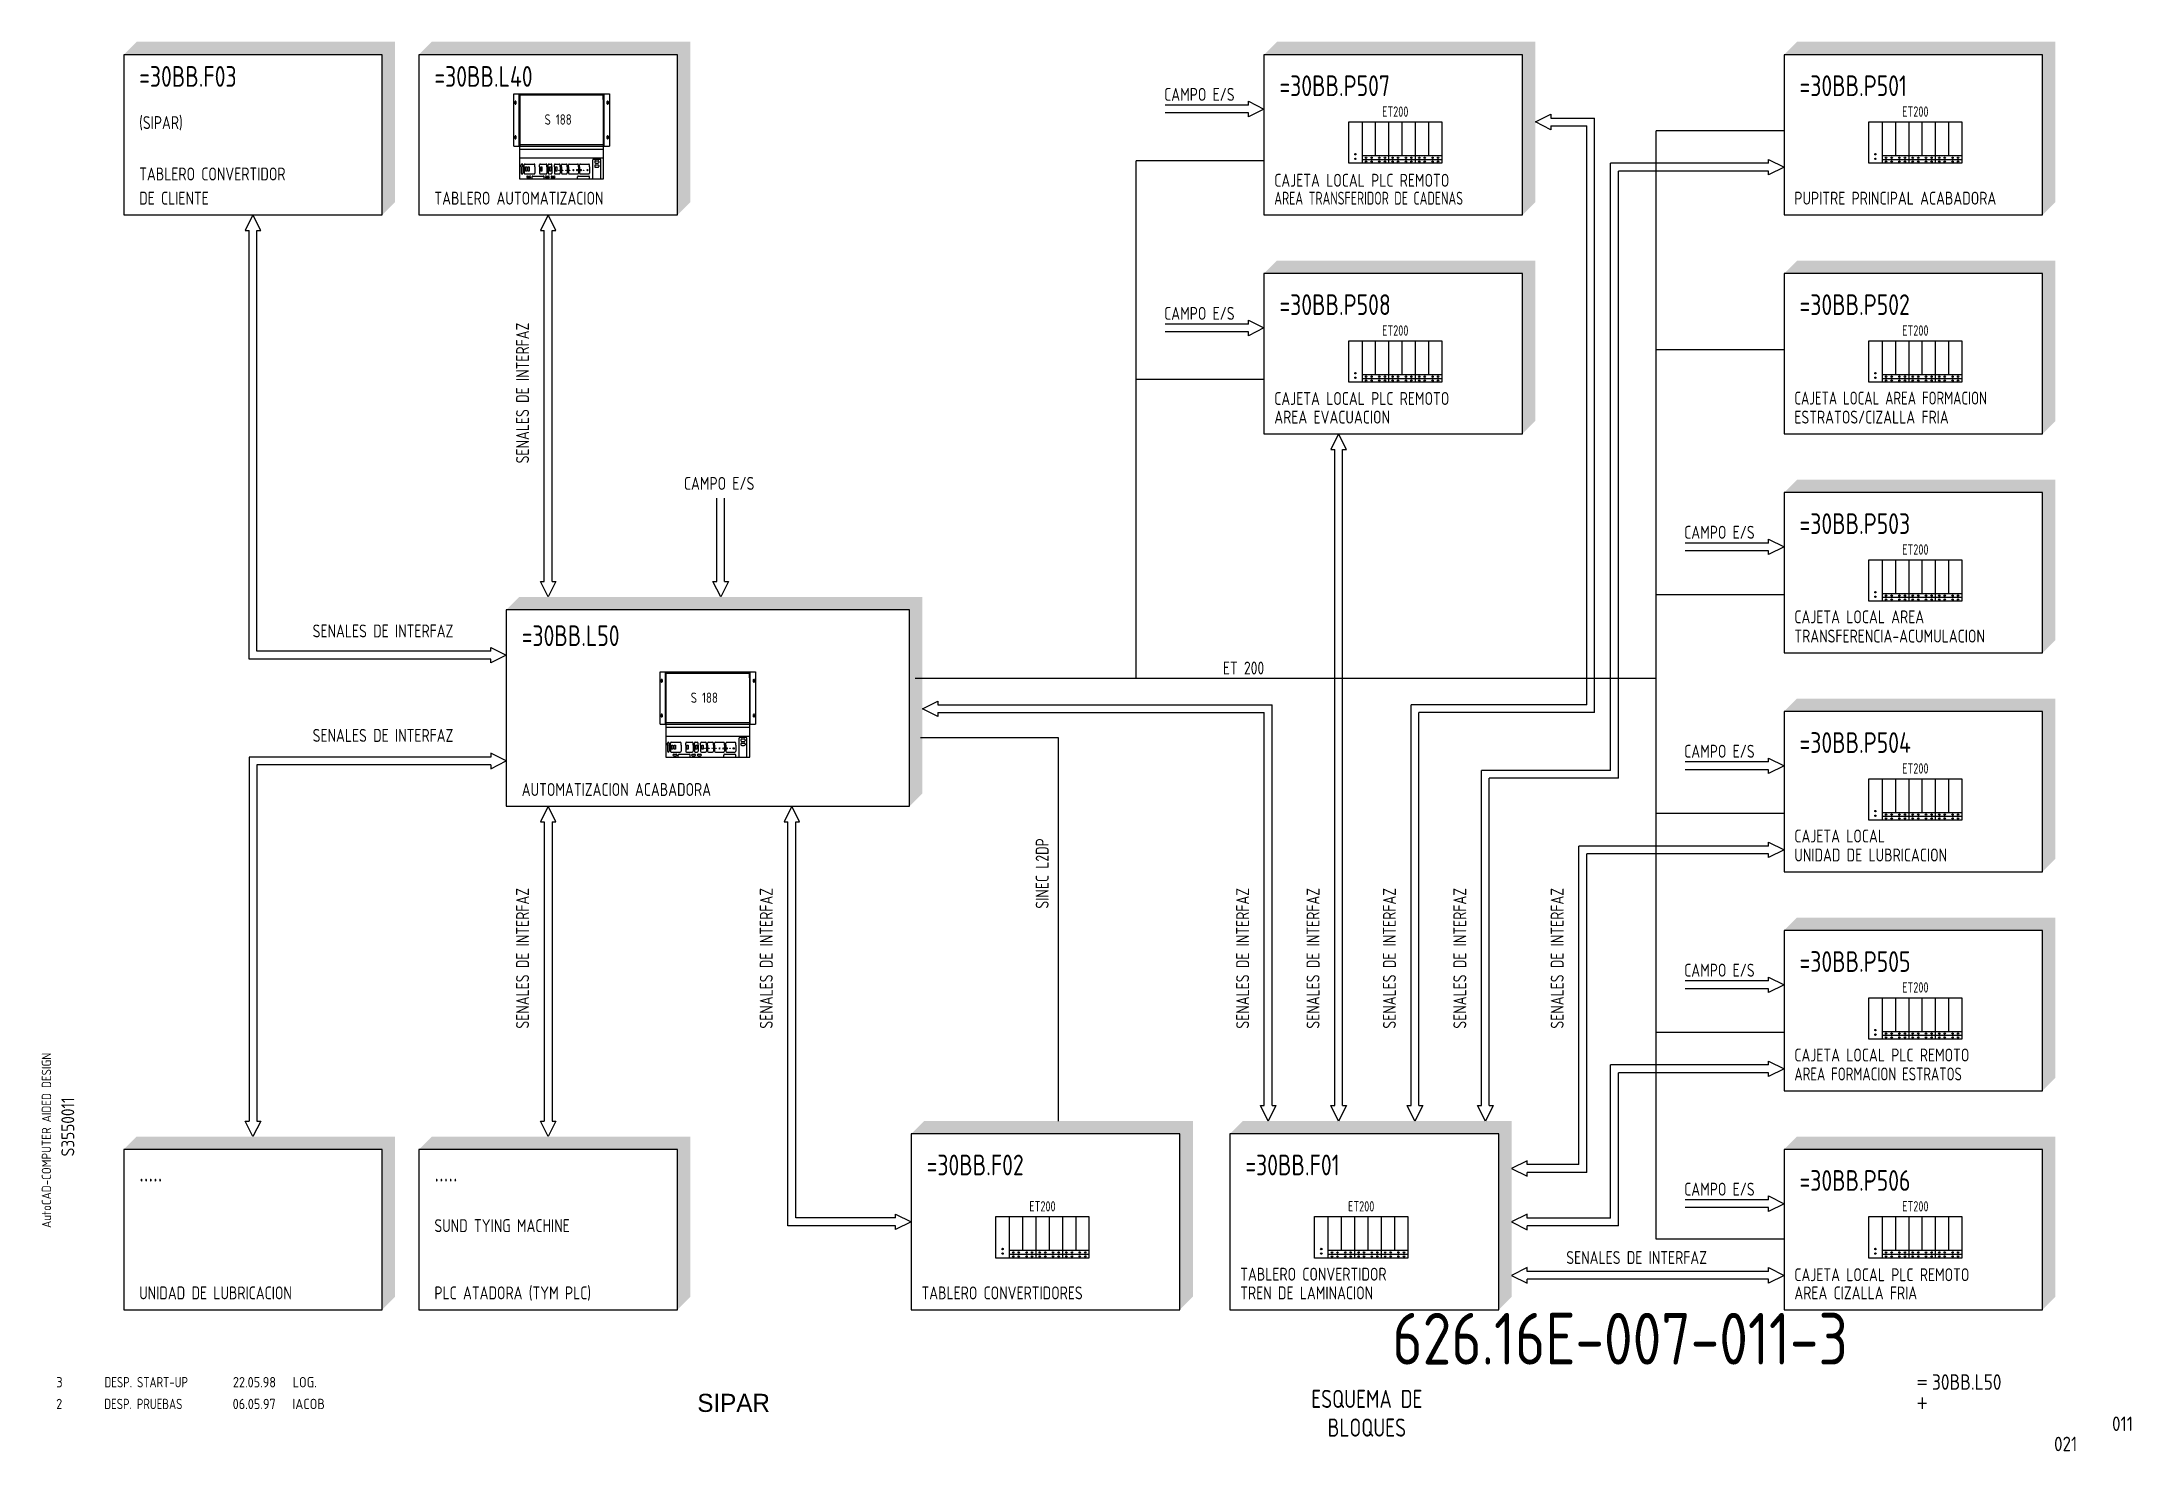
# Model space of a CAD drawing. Extents: x 10 to 414, y 6 to 278.
import ezdxf
from ezdxf.enums import TextEntityAlignment as Align

# ---------------------------------------------------------------- set-up
doc = ezdxf.new("R2010")
doc.units = 0
doc.header["$LTSCALE"] = 5
doc.header["$MEASUREMENT"] = 0
doc.layers.get('0').update_dxf_attribs({"linetype": 'CONTINUOUS'})
doc.layers.add('CART', color=7, linetype='CONTINUOUS')
doc.styles.add('DIN', font='DIN.shx', dxfattribs={"width": 0.85})
doc.styles.add('N', font='ROMANS', dxfattribs={"width": 0.85, "height": 3})
doc.styles.add('X', font='UNIV.SHX', dxfattribs={"height": 3.5})

# ---------------------------------------------------------------- blocks, each defined once
blk = doc.blocks.new('DESP')
at = {"color": 3, "style": 'DIN'}
for s, width, p in [('3', 0.9, (7.45, 13.02)), ('DESP. START-UP', 0.8, (16.76, 13.02)), ('22.05.98', 0.9, (41.59, 13.02)), ('LOG.', 0.9, (53.16, 13.02))]:
    blk.add_text(s, height=2, dxfattribs=dict(at, width=width)).set_placement(p)

msp = doc.modelspace()

# ---------------------------------------------------------------- linework, layer by layer
at = {"color": 1}
for p, q in [((100.99, 258.13), (100.99, 268.25)), ((100.99, 268.25), (119.47, 268.25)), ((102.03, 258.13), (102.03, 268.25)), ((102.19, 258.13), (102.19, 268.25)), ((102.19, 268.01), (118.27, 268.01)), ((118.27, 267.13), (118.27, 268.25)), ((118.27, 267.13), (118.27, 259.17)), ((118.43, 258.13), (118.43, 268.25)), ((119.47, 268.25), (119.47, 258.13)), ((101.21, 266.3), (101.21, 266.76)), ((101.39, 266.76), (101.39, 266.3)), ((119.05, 266.3), (119.05, 266.76)), ((119.23, 266.76), (119.23, 266.3)), ((262.49, 262.79), (280.49, 262.79)), ((262.49, 254.79), (262.49, 262.79)), ((265.06, 262.79), (265.06, 254.79)), ((267.63, 262.79), (267.63, 256.29)), ((270.21, 262.79), (270.21, 254.79)), ((272.78, 262.79), (272.78, 256.29)), ((275.35, 262.79), (275.35, 254.79)), ((277.92, 262.79), (277.92, 256.29)), ((280.49, 262.79), (280.49, 254.79)), ((363.1, 262.79), (381.1, 262.79)), ((363.1, 254.79), (363.1, 262.79)), ((365.67, 262.79), (365.67, 254.79)), ((368.24, 262.79), (368.24, 256.29)), ((370.81, 262.79), (370.81, 254.79)), ((373.38, 262.79), (373.38, 256.29)), ((375.95, 262.79), (375.95, 254.79)), ((378.53, 262.79), (378.53, 256.29)), ((381.1, 262.79), (381.1, 254.79)), ((101.21, 259.58), (101.21, 260.04)), ((101.39, 260.04), (101.39, 259.58)), ((118.27, 259.17), (118.27, 258.13)), ((119.05, 259.58), (119.05, 260.04)), ((119.23, 260.04), (119.23, 259.58)), ((100.99, 258.13), (119.47, 258.13)), ((102.11, 258.13), (102.11, 251.77)), ((102.11, 257.53), (118.35, 257.53)), ((102.11, 255.85), (118.35, 255.85)), ((102.19, 258.45), (118.27, 258.45)), ((102.59, 254.65), (102.59, 254.65)), ((103.15, 254.65), (104.91, 254.65)), ((106.11, 254.65), (107.23, 254.65)), ((107.79, 254.65), (108.19, 254.65)), ((108.99, 254.65), (109.79, 254.65)), ((110.35, 254.65), (111.15, 254.65)), ((111.71, 254.65), (113.31, 254.65)), ((113.87, 254.65), (115.47, 254.65)), ((116.27, 251.77), (116.27, 255.45)), ((116.43, 255.61), (117.63, 255.61)), ((116.63, 255.13), (116.63, 254.97)), ((116.79, 255.29), (117.27, 255.29)), ((116.79, 254.81), (117.27, 254.81)), ((117.43, 255.13), (117.43, 254.97)), ((117.79, 251.77), (117.79, 255.45)), ((118.35, 251.77), (118.35, 258.13)), ((280.49, 254.79), (262.49, 254.79)), ((265.06, 256.29), (280.49, 256.29)), ((265.06, 255.54), (280.49, 255.54)), ((381.1, 254.79), (363.1, 254.79)), ((365.67, 256.29), (381.1, 256.29)), ((365.67, 255.54), (381.1, 255.54)), ((102.11, 251.77), (118.35, 251.77)), ((102.43, 254.09), (102.43, 254.49)), ((102.43, 254.09), (102.43, 252.89)), ((102.59, 252.73), (102.59, 252.73)), ((102.75, 254.09), (102.75, 254.49)), ((102.75, 254.09), (102.75, 252.89)), ((102.99, 254.09), (102.99, 254.49)), ((102.99, 254.09), (102.99, 252.89)), ((103.15, 252.73), (104.91, 252.73)), ((103.23, 253.29), (103.23, 254.09)), ((103.23, 254.09), (103.47, 254.09)), ((103.47, 253.29), (103.23, 253.29)), ((103.47, 254.09), (103.47, 253.29)), ((103.63, 252.33), (104.11, 252.33)), ((103.63, 252.01), (104.11, 252.01)), ((103.71, 254.09), (103.95, 254.09)), ((103.71, 253.29), (103.71, 254.09)), ((103.95, 253.29), (103.71, 253.29)), ((103.95, 254.09), (103.95, 253.29)), ((104.51, 251.77), (104.51, 252.17)), ((104.67, 252.33), (106.67, 252.33)), ((105.07, 254.09), (105.07, 254.49)), ((105.07, 254.09), (105.07, 252.89)), ((105.95, 254.09), (105.95, 254.49)), ((105.95, 254.09), (105.95, 252.89)), ((106.11, 252.73), (107.23, 252.73)), ((106.19, 254.09), (106.43, 254.09)), ((106.19, 253.29), (106.19, 254.09)), ((106.43, 253.29), (106.19, 253.29)), ((106.43, 254.09), (106.43, 253.29)), ((106.83, 251.77), (106.83, 252.17)), ((107.23, 252.33), (107.71, 252.33)), ((107.23, 252.01), (107.71, 252.01)), ((107.39, 254.09), (107.39, 254.49)), ((107.39, 254.09), (107.39, 252.89)), ((107.63, 254.09), (107.63, 254.49)), ((107.63, 254.09), (107.63, 252.89)), ((107.79, 252.73), (108.19, 252.73)), ((107.87, 254.09), (108.11, 254.09)), ((107.87, 253.29), (107.87, 254.09)), ((108.11, 253.29), (107.87, 253.29)), ((108.11, 254.09), (108.11, 253.29)), ((108.35, 254.09), (108.35, 254.49)), ((108.35, 254.09), (108.35, 252.89)), ((108.35, 252.33), (108.83, 252.33)), ((108.35, 252.01), (108.83, 252.01)), ((108.83, 254.09), (108.83, 254.49)), ((108.83, 254.09), (108.83, 252.89)), ((108.99, 252.73), (109.79, 252.73)), ((109.07, 253.29), (109.07, 254.09)), ((109.07, 254.09), (109.31, 254.09)), ((109.31, 253.29), (109.07, 253.29)), ((109.31, 254.09), (109.31, 253.29)), ((109.95, 254.09), (109.95, 254.49)), ((109.95, 254.09), (109.95, 252.89)), ((110.19, 254.09), (110.19, 254.49)), ((110.19, 254.09), (110.19, 252.89)), ((110.35, 252.73), (111.15, 252.73)), ((111.31, 254.09), (111.31, 254.49)), ((111.31, 254.09), (111.31, 252.89)), ((111.55, 254.09), (111.55, 254.49)), ((111.55, 254.09), (111.55, 252.89)), ((111.71, 252.73), (113.31, 252.73)), ((113.31, 251.77), (113.31, 252.17)), ((113.47, 254.09), (113.47, 254.49)), ((113.47, 254.09), (113.47, 252.89)), ((113.47, 252.33), (115.47, 252.33)), ((113.71, 254.09), (113.71, 254.49)), ((113.71, 254.09), (113.71, 252.89)), ((113.87, 252.73), (115.47, 252.73)), ((115.63, 254.09), (115.63, 254.49)), ((115.63, 254.09), (115.63, 252.89)), ((115.63, 251.77), (115.63, 252.17)), ((116.63, 254.33), (116.63, 254.17)), ((116.79, 254.49), (117.27, 254.49)), ((116.79, 254.01), (117.27, 254.01)), ((117.43, 254.33), (117.43, 254.17)), ((262.49, 220.44), (280.49, 220.44)), ((262.49, 212.44), (262.49, 220.44)), ((265.06, 220.44), (265.06, 212.44)), ((267.63, 220.44), (267.63, 213.94)), ((270.21, 220.44), (270.21, 212.44)), ((272.78, 220.44), (272.78, 213.94)), ((275.35, 220.44), (275.35, 212.44)), ((277.92, 220.44), (277.92, 213.94)), ((280.49, 220.44), (280.49, 212.44)), ((363.1, 220.44), (381.1, 220.44)), ((363.1, 212.44), (363.1, 220.44)), ((365.67, 220.44), (365.67, 212.44)), ((368.24, 220.44), (368.24, 213.94)), ((370.81, 220.44), (370.81, 212.44)), ((373.38, 220.44), (373.38, 213.94)), ((375.95, 220.44), (375.95, 212.44)), ((378.53, 220.44), (378.53, 213.94)), ((381.1, 220.44), (381.1, 212.44)), ((280.49, 212.44), (262.49, 212.44)), ((265.06, 213.94), (280.49, 213.94)), ((265.06, 213.19), (280.49, 213.19)), ((381.1, 212.44), (363.1, 212.44)), ((365.67, 213.94), (381.1, 213.94)), ((365.67, 213.19), (381.1, 213.19)), ((363.1, 178.08), (381.1, 178.08)), ((363.1, 170.08), (363.1, 178.08)), ((365.67, 178.08), (365.67, 170.08)), ((368.24, 178.08), (368.24, 171.58)), ((370.81, 178.08), (370.81, 170.08)), ((373.38, 178.08), (373.38, 171.58)), ((375.95, 178.08), (375.95, 170.08)), ((378.53, 178.08), (378.53, 171.58)), ((381.1, 178.08), (381.1, 170.08)), ((381.1, 170.08), (363.1, 170.08)), ((365.67, 171.58), (381.1, 171.58)), ((365.67, 170.83), (381.1, 170.83)), ((129.27, 156.4), (147.75, 156.4)), ((129.27, 146.28), (129.27, 156.4)), ((129.49, 154.45), (129.49, 154.91)), ((129.67, 154.91), (129.67, 154.45)), ((130.31, 146.28), (130.31, 156.4)), ((130.47, 146.28), (130.47, 156.4)), ((130.47, 156.16), (146.55, 156.16)), ((146.55, 155.28), (146.55, 156.4)), ((146.55, 155.28), (146.55, 147.32)), ((146.71, 146.28), (146.71, 156.4)), ((147.33, 154.45), (147.33, 154.91)), ((147.51, 154.91), (147.51, 154.45)), ((147.75, 156.4), (147.75, 146.28)), ((129.27, 146.28), (147.75, 146.28)), ((129.49, 147.73), (129.49, 148.19)), ((129.67, 148.19), (129.67, 147.73)), ((130.39, 146.28), (130.39, 139.92)), ((130.39, 145.68), (146.63, 145.68)), ((130.47, 146.6), (146.55, 146.6)), ((146.55, 147.32), (146.55, 146.28)), ((146.63, 139.92), (146.63, 146.28)), ((147.33, 147.73), (147.33, 148.19)), ((147.51, 148.19), (147.51, 147.73)), ((130.39, 144), (146.63, 144)), ((130.71, 142.24), (130.71, 142.64)), ((130.71, 142.24), (130.71, 141.04)), ((130.87, 142.8), (130.87, 142.8)), ((131.03, 142.24), (131.03, 142.64)), ((131.03, 142.24), (131.03, 141.04)), ((131.27, 142.24), (131.27, 142.64)), ((131.27, 142.24), (131.27, 141.04)), ((131.43, 142.8), (133.19, 142.8)), ((131.51, 142.24), (131.75, 142.24)), ((131.51, 141.44), (131.51, 142.24)), ((131.75, 142.24), (131.75, 141.44)), ((131.99, 141.44), (131.99, 142.24)), ((131.99, 142.24), (132.23, 142.24)), ((132.23, 142.24), (132.23, 141.44)), ((133.35, 142.24), (133.35, 142.64)), ((133.35, 142.24), (133.35, 141.04)), ((134.23, 142.24), (134.23, 142.64)), ((134.23, 142.24), (134.23, 141.04)), ((134.39, 142.8), (135.51, 142.8)), ((134.47, 141.44), (134.47, 142.24)), ((134.47, 142.24), (134.71, 142.24)), ((134.71, 142.24), (134.71, 141.44)), ((135.67, 142.24), (135.67, 142.64)), ((135.67, 142.24), (135.67, 141.04)), ((135.91, 142.24), (135.91, 142.64)), ((135.91, 142.24), (135.91, 141.04)), ((136.07, 142.8), (136.47, 142.8)), ((136.15, 142.24), (136.39, 142.24)), ((136.15, 141.44), (136.15, 142.24)), ((136.39, 142.24), (136.39, 141.44)), ((136.63, 142.24), (136.63, 142.64)), ((136.63, 142.24), (136.63, 141.04)), ((137.11, 142.24), (137.11, 142.64)), ((137.11, 142.24), (137.11, 141.04)), ((137.27, 142.8), (138.07, 142.8)), ((137.35, 142.24), (137.59, 142.24)), ((137.35, 141.44), (137.35, 142.24)), ((137.59, 142.24), (137.59, 141.44)), ((138.23, 142.24), (138.23, 142.64)), ((138.23, 142.24), (138.23, 141.04)), ((138.47, 142.24), (138.47, 142.64)), ((138.47, 142.24), (138.47, 141.04)), ((138.63, 142.8), (139.43, 142.8)), ((139.59, 142.24), (139.59, 142.64)), ((139.59, 142.24), (139.59, 141.04)), ((139.83, 142.24), (139.83, 142.64)), ((139.83, 142.24), (139.83, 141.04)), ((139.99, 142.8), (141.59, 142.8)), ((141.75, 142.24), (141.75, 142.64)), ((141.75, 142.24), (141.75, 141.04)), ((141.99, 142.24), (141.99, 142.64)), ((141.99, 142.24), (141.99, 141.04)), ((142.15, 142.8), (143.75, 142.8)), ((143.91, 142.24), (143.91, 142.64)), ((143.91, 142.24), (143.91, 141.04)), ((144.55, 139.92), (144.55, 143.6)), ((144.71, 143.76), (145.91, 143.76)), ((144.91, 143.28), (144.91, 143.12)), ((144.91, 142.48), (144.91, 142.32)), ((145.07, 143.44), (145.55, 143.44)), ((145.07, 142.96), (145.55, 142.96)), ((145.07, 142.64), (145.55, 142.64)), ((145.07, 142.16), (145.55, 142.16)), ((145.71, 143.28), (145.71, 143.12)), ((145.71, 142.48), (145.71, 142.32)), ((146.07, 139.92), (146.07, 143.6)), ((130.39, 139.92), (146.63, 139.92)), ((130.87, 140.88), (130.87, 140.88)), ((131.43, 140.88), (133.19, 140.88)), ((131.75, 141.44), (131.51, 141.44)), ((131.91, 140.48), (132.39, 140.48)), ((131.91, 140.16), (132.39, 140.16)), ((132.23, 141.44), (131.99, 141.44)), ((132.79, 139.92), (132.79, 140.32)), ((132.95, 140.48), (134.95, 140.48)), ((134.39, 140.88), (135.51, 140.88)), ((134.71, 141.44), (134.47, 141.44)), ((135.11, 139.92), (135.11, 140.32)), ((135.51, 140.48), (135.99, 140.48)), ((135.51, 140.16), (135.99, 140.16)), ((136.07, 140.88), (136.47, 140.88)), ((136.39, 141.44), (136.15, 141.44)), ((136.63, 140.48), (137.11, 140.48)), ((136.63, 140.16), (137.11, 140.16)), ((137.27, 140.88), (138.07, 140.88)), ((137.59, 141.44), (137.35, 141.44)), ((138.63, 140.88), (139.43, 140.88)), ((139.99, 140.88), (141.59, 140.88)), ((141.59, 139.92), (141.59, 140.32)), ((141.75, 140.48), (143.75, 140.48)), ((142.15, 140.88), (143.75, 140.88)), ((143.91, 139.92), (143.91, 140.32)), ((363.1, 135.73), (381.1, 135.73)), ((363.1, 127.73), (363.1, 135.73)), ((365.67, 135.73), (365.67, 127.73)), ((368.24, 135.73), (368.24, 129.23)), ((370.81, 135.73), (370.81, 127.73)), ((373.38, 135.73), (373.38, 129.23)), ((375.95, 135.73), (375.95, 127.73)), ((378.53, 135.73), (378.53, 129.23)), ((381.1, 135.73), (381.1, 127.73)), ((381.1, 127.73), (363.1, 127.73)), ((365.67, 129.23), (381.1, 129.23)), ((365.67, 128.48), (381.1, 128.48)), ((363.1, 93.37), (381.1, 93.37)), ((363.1, 85.37), (363.1, 93.37)), ((365.67, 93.37), (365.67, 85.37)), ((368.24, 93.37), (368.24, 86.87)), ((370.81, 93.37), (370.81, 85.37)), ((373.38, 93.37), (373.38, 86.87)), ((375.95, 93.37), (375.95, 85.37)), ((378.53, 93.37), (378.53, 86.87)), ((381.1, 93.37), (381.1, 85.37)), ((381.1, 85.37), (363.1, 85.37)), ((365.67, 86.87), (381.1, 86.87)), ((365.67, 86.12), (381.1, 86.12)), ((194.24, 51.02), (212.24, 51.02)), ((194.24, 43.02), (194.24, 51.02)), ((196.81, 51.02), (196.81, 43.02)), ((199.38, 51.02), (199.38, 44.52)), ((201.96, 51.02), (201.96, 43.02)), ((204.53, 51.02), (204.53, 44.52)), ((207.1, 51.02), (207.1, 43.02)), ((209.67, 51.02), (209.67, 44.52)), ((212.24, 51.02), (212.24, 43.02)), ((255.9, 51.02), (273.9, 51.02)), ((255.9, 43.02), (255.9, 51.02)), ((258.47, 51.02), (258.47, 43.02)), ((261.04, 51.02), (261.04, 44.52)), ((263.62, 51.02), (263.62, 43.02)), ((266.19, 51.02), (266.19, 44.52)), ((268.76, 51.02), (268.76, 43.02)), ((271.33, 51.02), (271.33, 44.52)), ((273.9, 51.02), (273.9, 43.02)), ((363.1, 51.02), (381.1, 51.02)), ((363.1, 43.02), (363.1, 51.02)), ((365.67, 51.02), (365.67, 43.02)), ((368.24, 51.02), (368.24, 44.52)), ((370.81, 51.02), (370.81, 43.02)), ((373.38, 51.02), (373.38, 44.52)), ((375.95, 51.02), (375.95, 43.02)), ((378.53, 51.02), (378.53, 44.52)), ((381.1, 51.02), (381.1, 43.02)), ((196.81, 44.52), (212.24, 44.52)), ((258.47, 44.52), (273.9, 44.52)), ((365.67, 44.52), (381.1, 44.52)), ((212.24, 43.02), (194.24, 43.02)), ((196.81, 43.77), (212.24, 43.77)), ((273.9, 43.02), (255.9, 43.02)), ((258.47, 43.77), (273.9, 43.77)), ((381.1, 43.02), (363.1, 43.02)), ((365.67, 43.77), (381.1, 43.77))]:
    msp.add_line(p, q, dxfattribs=at)
for p, q in [((243.09, 266.79), (246.09, 265.29)), ((243.09, 266.04), (243.09, 266.79)), ((243.09, 266.04), (226.96, 266.04)), ((243.09, 264.54), (226.96, 264.54)), ((246.09, 265.29), (243.09, 263.79)), ((243.09, 263.79), (243.09, 264.54)), ((298.59, 262.79), (301.59, 264.29)), ((301.59, 261.29), (298.59, 262.79)), ((301.59, 264.29), (301.59, 263.54)), ((301.59, 263.54), (310.02, 263.54)), ((310.02, 148.52), (310.02, 263.54)), ((301.59, 262.04), (301.59, 261.29)), ((301.59, 262.04), (308.52, 262.04)), ((308.52, 150.02), (308.52, 262.04)), ((343.7, 254.79), (313.16, 254.79)), ((313.16, 137.34), (313.16, 254.79)), ((343.7, 255.54), (346.7, 254.04)), ((343.7, 254.79), (343.7, 255.54)), ((343.7, 253.29), (314.66, 253.29)), ((314.66, 135.84), (314.66, 253.29)), ((346.7, 254.04), (343.7, 252.54)), ((343.7, 252.54), (343.7, 253.29)), ((50.51, 244.79), (49.01, 241.79)), ((52.01, 241.79), (50.51, 244.79)), ((107.62, 244.79), (106.12, 241.79)), ((109.12, 241.79), (107.62, 244.79)), ((49.01, 241.79), (49.76, 241.79)), ((49.76, 158.89), (49.76, 241.79)), ((51.26, 241.79), (52.01, 241.79)), ((51.26, 160.39), (51.26, 241.79)), ((106.12, 241.79), (106.87, 241.79)), ((106.87, 173.9), (106.87, 241.79)), ((108.37, 173.9), (108.37, 241.79)), ((108.37, 241.79), (109.12, 241.79)), ((243.09, 223.69), (226.96, 223.69)), ((243.09, 224.44), (246.09, 222.94)), ((243.09, 223.69), (243.09, 224.44)), ((246.09, 222.94), (243.09, 221.44)), ((243.09, 222.19), (226.96, 222.19)), ((243.09, 221.44), (243.09, 222.19)), ((260.53, 202.44), (259.03, 199.44)), ((262.03, 199.44), (260.53, 202.44)), ((259.03, 199.44), (259.78, 199.44)), ((259.78, 72.52), (259.78, 199.44)), ((261.28, 72.52), (261.28, 199.44)), ((261.28, 199.44), (262.03, 199.44)), ((140.26, 173.9), (140.26, 190.04)), ((141.76, 173.9), (141.76, 190.04)), ((343.7, 182.08), (346.7, 180.58)), ((343.7, 181.33), (343.7, 182.08)), ((343.7, 181.33), (327.57, 181.33)), ((343.7, 179.83), (327.57, 179.83)), ((346.7, 180.58), (343.7, 179.08)), ((343.7, 179.08), (343.7, 179.83)), ((107.62, 170.9), (106.12, 173.9)), ((106.12, 173.9), (106.87, 173.9)), ((109.12, 173.9), (107.62, 170.9)), ((108.37, 173.9), (109.12, 173.9)), ((141.01, 170.9), (139.51, 173.9)), ((139.51, 173.9), (140.26, 173.9)), ((142.51, 173.9), (141.01, 170.9)), ((141.76, 173.9), (142.51, 173.9)), ((96.51, 158.89), (49.76, 158.89)), ((96.51, 160.39), (51.26, 160.39)), ((96.51, 161.14), (99.51, 159.64)), ((96.51, 160.39), (96.51, 161.14)), ((99.51, 159.64), (96.51, 158.14)), ((96.51, 158.14), (96.51, 158.89)), ((180.01, 149.27), (183.01, 150.77)), ((183.01, 150.77), (183.01, 150.02)), ((183.01, 150.02), (247.66, 150.02)), ((247.66, 72.52), (247.66, 150.02)), ((274.55, 72.52), (274.55, 150.02)), ((308.52, 150.02), (274.55, 150.02)), ((183.01, 147.77), (180.01, 149.27)), ((183.01, 148.52), (183.01, 147.77)), ((183.01, 148.52), (246.16, 148.52)), ((246.16, 72.52), (246.16, 148.52)), ((276.05, 72.52), (276.05, 148.52)), ((310.02, 148.52), (276.05, 148.52)), ((96.51, 139.92), (49.76, 139.92)), ((49.76, 139.92), (49.76, 69.52)), ((96.51, 138.42), (51.26, 138.42)), ((51.26, 138.42), (51.26, 69.52)), ((99.51, 139.17), (96.51, 140.67)), ((96.51, 140.67), (96.51, 139.92)), ((96.51, 137.67), (99.51, 139.17)), ((96.51, 138.42), (96.51, 137.67)), ((343.7, 138.98), (327.57, 138.98)), ((343.7, 137.48), (327.57, 137.48)), ((343.7, 139.73), (346.7, 138.23)), ((343.7, 138.98), (343.7, 139.73)), ((346.7, 138.23), (343.7, 136.73)), ((343.7, 136.73), (343.7, 137.48)), ((288.17, 72.52), (288.17, 137.34)), ((313.16, 137.34), (288.17, 137.34)), ((289.67, 72.52), (289.67, 135.84)), ((314.66, 135.84), (289.67, 135.84)), ((107.62, 130.4), (106.12, 127.4)), ((109.12, 127.4), (107.62, 130.4)), ((154.76, 130.4), (153.26, 127.4)), ((156.26, 127.4), (154.76, 130.4)), ((106.12, 127.4), (106.87, 127.4)), ((106.87, 127.4), (106.87, 69.52)), ((108.37, 127.4), (108.37, 69.52)), ((108.37, 127.4), (109.12, 127.4)), ((153.26, 127.4), (154.01, 127.4)), ((154.01, 49.27), (154.01, 127.4)), ((155.51, 127.4), (156.26, 127.4)), ((155.51, 50.77), (155.51, 127.4)), ((343.7, 122.72), (307.02, 122.72)), ((307.02, 61.09), (307.02, 122.72)), ((343.7, 123.47), (346.7, 121.97)), ((343.7, 122.72), (343.7, 123.47)), ((346.7, 121.97), (343.7, 120.47)), ((343.7, 121.22), (308.52, 121.22)), ((308.52, 59.59), (308.52, 121.22)), ((343.7, 120.47), (343.7, 121.22)), ((343.7, 97.37), (346.7, 95.87)), ((343.7, 96.62), (343.7, 97.37)), ((343.7, 96.62), (327.57, 96.62)), ((343.7, 95.12), (327.57, 95.12)), ((346.7, 95.87), (343.7, 94.37)), ((343.7, 94.37), (343.7, 95.12)), ((343.7, 81.12), (346.7, 79.62)), ((343.7, 80.37), (343.7, 81.12)), ((343.7, 80.37), (313.16, 80.37)), ((313.16, 50.75), (313.16, 80.37)), ((343.7, 78.87), (314.66, 78.87)), ((314.66, 49.25), (314.66, 78.87)), ((346.7, 79.62), (343.7, 78.12)), ((343.7, 78.12), (343.7, 78.87)), ((50.51, 66.52), (49.01, 69.52)), ((49.01, 69.52), (49.76, 69.52)), ((52.01, 69.52), (50.51, 66.52)), ((51.26, 69.52), (52.01, 69.52)), ((107.62, 66.52), (106.12, 69.52)), ((106.12, 69.52), (106.87, 69.52)), ((109.12, 69.52), (107.62, 66.52)), ((108.37, 69.52), (109.12, 69.52)), ((246.91, 69.52), (245.41, 72.52)), ((245.41, 72.52), (246.16, 72.52)), ((248.41, 72.52), (246.91, 69.52)), ((247.66, 72.52), (248.41, 72.52)), ((260.53, 69.52), (259.03, 72.52)), ((259.03, 72.52), (259.78, 72.52)), ((262.03, 72.52), (260.53, 69.52)), ((261.28, 72.52), (262.03, 72.52)), ((275.3, 69.52), (273.8, 72.52)), ((273.8, 72.52), (274.55, 72.52)), ((276.8, 72.52), (275.3, 69.52)), ((276.05, 72.52), (276.8, 72.52)), ((287.42, 72.52), (288.17, 72.52)), ((288.92, 69.52), (287.42, 72.52)), ((290.42, 72.52), (288.92, 69.52)), ((289.67, 72.52), (290.42, 72.52)), ((297, 61.84), (294, 60.34)), ((297, 61.09), (297, 61.84)), ((307.02, 61.09), (297, 61.09)), ((294, 60.34), (297, 58.84)), ((308.52, 59.59), (297, 59.59)), ((297, 58.84), (297, 59.59)), ((343.7, 54.27), (327.57, 54.27)), ((343.7, 52.77), (327.57, 52.77)), ((343.7, 55.02), (346.7, 53.52)), ((343.7, 54.27), (343.7, 55.02)), ((346.7, 53.52), (343.7, 52.02)), ((343.7, 52.02), (343.7, 52.77)), ((174.84, 49.27), (154.01, 49.27)), ((174.84, 50.77), (155.51, 50.77)), ((174.84, 51.52), (177.84, 50.02)), ((174.84, 50.77), (174.84, 51.52)), ((177.84, 50.02), (174.84, 48.52)), ((174.84, 48.52), (174.84, 49.27)), ((297, 51.5), (294, 50)), ((294, 50), (297, 48.5)), ((297, 50.75), (297, 51.5)), ((313.16, 50.75), (297, 50.75)), ((297, 48.5), (297, 49.25)), ((314.66, 49.25), (297, 49.25)), ((297, 41.16), (294, 39.66)), ((297, 40.41), (297, 41.16)), ((343.7, 41.16), (346.7, 39.66)), ((343.7, 40.41), (343.7, 41.16)), ((294, 39.66), (297, 38.16)), ((343.7, 40.41), (297, 40.41)), ((343.7, 38.91), (297, 38.91)), ((297, 38.16), (297, 38.91)), ((346.7, 39.66), (343.7, 38.16)), ((343.7, 38.16), (343.7, 38.91))]:
    msp.add_line(p, q)
at = {"color": 2}
for p, q in [((346.7, 261.04), (321.98, 261.04)), ((321.98, 155.15), (321.98, 261.04)), ((221.37, 155.15), (221.37, 255.29)), ((346.7, 218.69), (321.98, 218.69)), ((346.7, 171.33), (321.98, 171.33)), ((228.4, 155.15), (178.6, 155.15)), ((321.98, 155.15), (228.4, 155.15)), ((321.98, 46.66), (321.98, 155.15)), ((206.34, 143.65), (179.66, 143.65)), ((346.7, 128.98), (321.98, 128.98)), ((346.7, 86.62), (321.98, 86.62)), ((346.7, 46.66), (321.98, 46.66))]:
    msp.add_line(p, q, dxfattribs=at)
at = {"color": 2, "linetype": 'Continuous'}
for p, q in [((246.09, 255.29), (221.37, 255.29)), ((246.09, 212.94), (221.37, 212.94)), ((206.34, 69.52), (206.34, 143.65))]:
    msp.add_line(p, q, dxfattribs=at)
for points in [[(25.51, 244.79), (75.51, 244.79), (75.51, 275.79), (25.51, 275.79)], [(82.62, 244.79), (132.62, 244.79), (132.62, 275.79), (82.62, 275.79)], [(246.09, 244.79), (296.09, 244.79), (296.09, 275.79), (246.09, 275.79)], [(346.7, 244.79), (396.7, 244.79), (396.7, 275.79), (346.7, 275.79)], [(246.09, 202.44), (296.09, 202.44), (296.09, 233.44), (246.09, 233.44)], [(346.7, 202.44), (396.7, 202.44), (396.7, 233.44), (346.7, 233.44)], [(346.7, 160.08), (396.7, 160.08), (396.7, 191.08), (346.7, 191.08)], [(99.51, 130.4), (177.51, 130.4), (177.51, 168.4), (99.51, 168.4)], [(346.7, 117.73), (396.7, 117.73), (396.7, 148.73), (346.7, 148.73)], [(346.7, 75.37), (396.7, 75.37), (396.7, 106.37), (346.7, 106.37)], [(177.84, 33.02), (229.84, 33.02), (229.84, 67.02), (177.84, 67.02)], [(239.5, 33.02), (291.5, 33.02), (291.5, 67.02), (239.5, 67.02)], [(25.51, 33.02), (75.51, 33.02), (75.51, 64.02), (25.51, 64.02)], [(82.62, 33.02), (132.62, 33.02), (132.62, 64.02), (82.62, 64.02)], [(346.7, 33.02), (396.7, 33.02), (396.7, 64.02), (346.7, 64.02)]]:
    msp.add_lwpolyline(points, close=True)
at = {"color": 1}
for centre, radius in [((263.78, 256.53), 0.134), ((263.78, 255.65), 0.134), ((265.84, 255.86), 0.134), ((265.84, 255.11), 0.134), ((266.91, 255.86), 0.134), ((266.91, 255.11), 0.134), ((268.41, 255.86), 0.134), ((268.41, 255.11), 0.134), ((269.48, 255.86), 0.134), ((269.48, 255.11), 0.134), ((270.98, 255.86), 0.134), ((270.98, 255.11), 0.134), ((272.05, 255.86), 0.134), ((272.05, 255.11), 0.134), ((273.55, 255.86), 0.134), ((273.55, 255.11), 0.134), ((274.62, 255.86), 0.134), ((274.62, 255.11), 0.134), ((276.12, 255.86), 0.134), ((276.12, 255.11), 0.134), ((277.2, 255.86), 0.134), ((277.2, 255.11), 0.134), ((278.7, 255.86), 0.134), ((278.7, 255.11), 0.134), ((279.77, 255.86), 0.134), ((279.77, 255.11), 0.134), ((364.38, 256.53), 0.134), ((364.38, 255.65), 0.134), ((366.45, 255.86), 0.134), ((366.45, 255.11), 0.134), ((367.52, 255.86), 0.134), ((367.52, 255.11), 0.134), ((369.02, 255.86), 0.134), ((369.02, 255.11), 0.134), ((370.09, 255.86), 0.134), ((370.09, 255.11), 0.134), ((371.59, 255.86), 0.134), ((371.59, 255.11), 0.134), ((372.66, 255.86), 0.134), ((372.66, 255.11), 0.134), ((374.16, 255.86), 0.134), ((374.16, 255.11), 0.134), ((375.23, 255.86), 0.134), ((375.23, 255.11), 0.134), ((376.73, 255.86), 0.134), ((376.73, 255.11), 0.134), ((377.8, 255.86), 0.134), ((377.8, 255.11), 0.134), ((379.3, 255.86), 0.134), ((379.3, 255.11), 0.134), ((380.37, 255.86), 0.134), ((380.37, 255.11), 0.134), ((109.71, 253.45), 0.04), ((110.43, 253.45), 0.04), ((111.07, 253.45), 0.04), ((111.79, 253.45), 0.04), ((112.51, 253.53), 0.04), ((112.51, 253.37), 0.04), ((113.23, 253.53), 0.04), ((113.23, 253.37), 0.04), ((113.95, 253.53), 0.04), ((113.95, 253.37), 0.04), ((114.51, 253.45), 0.04), ((115.23, 253.45), 0.12), ((263.78, 214.18), 0.134), ((364.38, 214.18), 0.134), ((263.78, 213.29), 0.134), ((265.84, 213.51), 0.134), ((265.84, 212.76), 0.134), ((266.91, 213.51), 0.134), ((266.91, 212.76), 0.134), ((268.41, 213.51), 0.134), ((268.41, 212.76), 0.134), ((269.48, 213.51), 0.134), ((269.48, 212.76), 0.134), ((270.98, 213.51), 0.134), ((270.98, 212.76), 0.134), ((272.05, 213.51), 0.134), ((272.05, 212.76), 0.134), ((273.55, 213.51), 0.134), ((273.55, 212.76), 0.134), ((274.62, 213.51), 0.134), ((274.62, 212.76), 0.134), ((276.12, 213.51), 0.134), ((276.12, 212.76), 0.134), ((277.2, 213.51), 0.134), ((277.2, 212.76), 0.134), ((278.7, 213.51), 0.134), ((278.7, 212.76), 0.134), ((279.77, 213.51), 0.134), ((279.77, 212.76), 0.134), ((364.38, 213.29), 0.134), ((366.45, 213.51), 0.134), ((366.45, 212.76), 0.134), ((367.52, 213.51), 0.134), ((367.52, 212.76), 0.134), ((369.02, 213.51), 0.134), ((369.02, 212.76), 0.134), ((370.09, 213.51), 0.134), ((370.09, 212.76), 0.134), ((371.59, 213.51), 0.134), ((371.59, 212.76), 0.134), ((372.66, 213.51), 0.134), ((372.66, 212.76), 0.134), ((374.16, 213.51), 0.134), ((374.16, 212.76), 0.134), ((375.23, 213.51), 0.134), ((375.23, 212.76), 0.134), ((376.73, 213.51), 0.134), ((376.73, 212.76), 0.134), ((377.8, 213.51), 0.134), ((377.8, 212.76), 0.134), ((379.3, 213.51), 0.134), ((379.3, 212.76), 0.134), ((380.37, 213.51), 0.134), ((380.37, 212.76), 0.134), ((364.38, 171.82), 0.134), ((364.38, 170.94), 0.134), ((366.45, 171.15), 0.134), ((366.45, 170.4), 0.134), ((367.52, 171.15), 0.134), ((367.52, 170.4), 0.134), ((369.02, 171.15), 0.134), ((369.02, 170.4), 0.134), ((370.09, 171.15), 0.134), ((370.09, 170.4), 0.134), ((371.59, 171.15), 0.134), ((371.59, 170.4), 0.134), ((372.66, 171.15), 0.134), ((372.66, 170.4), 0.134), ((374.16, 171.15), 0.134), ((374.16, 170.4), 0.134), ((375.23, 171.15), 0.134), ((375.23, 170.4), 0.134), ((376.73, 171.15), 0.134), ((376.73, 170.4), 0.134), ((377.8, 171.15), 0.134), ((377.8, 170.4), 0.134), ((379.3, 171.15), 0.134), ((379.3, 170.4), 0.134), ((380.37, 171.15), 0.134), ((380.37, 170.4), 0.134), ((137.99, 141.6), 0.04), ((138.71, 141.6), 0.04), ((139.35, 141.6), 0.04), ((140.07, 141.6), 0.04), ((140.79, 141.68), 0.04), ((140.79, 141.52), 0.04), ((141.51, 141.68), 0.04), ((141.51, 141.52), 0.04), ((142.23, 141.68), 0.04), ((142.23, 141.52), 0.04), ((142.79, 141.6), 0.04), ((143.51, 141.6), 0.12), ((364.38, 129.47), 0.134), ((364.38, 128.58), 0.134), ((366.45, 128.8), 0.134), ((366.45, 128.05), 0.134), ((367.52, 128.8), 0.134), ((367.52, 128.05), 0.134), ((369.02, 128.8), 0.134), ((369.02, 128.05), 0.134), ((370.09, 128.8), 0.134), ((370.09, 128.05), 0.134), ((371.59, 128.8), 0.134), ((371.59, 128.05), 0.134), ((372.66, 128.8), 0.134), ((372.66, 128.05), 0.134), ((374.16, 128.8), 0.134), ((374.16, 128.05), 0.134), ((375.23, 128.8), 0.134), ((375.23, 128.05), 0.134), ((376.73, 128.8), 0.134), ((376.73, 128.05), 0.134), ((377.8, 128.8), 0.134), ((377.8, 128.05), 0.134), ((379.3, 128.8), 0.134), ((379.3, 128.05), 0.134), ((380.37, 128.8), 0.134), ((380.37, 128.05), 0.134), ((364.38, 87.11), 0.134), ((364.38, 86.23), 0.134), ((366.45, 86.44), 0.134), ((366.45, 85.69), 0.134), ((367.52, 86.44), 0.134), ((367.52, 85.69), 0.134), ((369.02, 86.44), 0.134), ((369.02, 85.69), 0.134), ((370.09, 86.44), 0.134), ((370.09, 85.69), 0.134), ((371.59, 86.44), 0.134), ((371.59, 85.69), 0.134), ((372.66, 86.44), 0.134), ((372.66, 85.69), 0.134), ((374.16, 86.44), 0.134), ((374.16, 85.69), 0.134), ((375.23, 86.44), 0.134), ((375.23, 85.69), 0.134), ((376.73, 86.44), 0.134), ((376.73, 85.69), 0.134), ((377.8, 86.44), 0.134), ((377.8, 85.69), 0.134), ((379.3, 86.44), 0.134), ((379.3, 85.69), 0.134), ((380.37, 86.44), 0.134), ((380.37, 85.69), 0.134), ((195.53, 44.76), 0.134), ((257.19, 44.76), 0.134), ((364.38, 44.76), 0.134), ((195.53, 43.87), 0.134), ((197.59, 44.09), 0.134), ((197.59, 43.34), 0.134), ((198.66, 44.09), 0.134), ((198.66, 43.34), 0.134), ((200.16, 44.09), 0.134), ((200.16, 43.34), 0.134), ((201.23, 44.09), 0.134), ((201.23, 43.34), 0.134), ((202.73, 44.09), 0.134), ((202.73, 43.34), 0.134), ((203.8, 44.09), 0.134), ((203.8, 43.34), 0.134), ((205.3, 44.09), 0.134), ((205.3, 43.34), 0.134), ((206.38, 44.09), 0.134), ((206.38, 43.34), 0.134), ((207.88, 44.09), 0.134), ((207.88, 43.34), 0.134), ((208.95, 44.09), 0.134), ((208.95, 43.34), 0.134), ((210.45, 44.09), 0.134), ((210.45, 43.34), 0.134), ((211.52, 44.09), 0.134), ((211.52, 43.34), 0.134), ((257.19, 43.87), 0.134), ((259.25, 44.09), 0.134), ((259.25, 43.34), 0.134), ((260.32, 44.09), 0.134), ((260.32, 43.34), 0.134), ((261.82, 44.09), 0.134), ((261.82, 43.34), 0.134), ((262.89, 44.09), 0.134), ((262.89, 43.34), 0.134), ((264.39, 44.09), 0.134), ((264.39, 43.34), 0.134), ((265.46, 44.09), 0.134), ((265.46, 43.34), 0.134), ((266.96, 44.09), 0.134), ((266.96, 43.34), 0.134), ((268.04, 44.09), 0.134), ((268.04, 43.34), 0.134), ((269.54, 44.09), 0.134), ((269.54, 43.34), 0.134), ((270.61, 44.09), 0.134), ((270.61, 43.34), 0.134), ((272.11, 44.09), 0.134), ((272.11, 43.34), 0.134), ((273.18, 44.09), 0.134), ((273.18, 43.34), 0.134), ((364.38, 43.87), 0.134), ((366.45, 44.09), 0.134), ((366.45, 43.34), 0.134), ((367.52, 44.09), 0.134), ((367.52, 43.34), 0.134), ((369.02, 44.09), 0.134), ((369.02, 43.34), 0.134), ((370.09, 44.09), 0.134), ((370.09, 43.34), 0.134), ((371.59, 44.09), 0.134), ((371.59, 43.34), 0.134), ((372.66, 44.09), 0.134), ((372.66, 43.34), 0.134), ((374.16, 44.09), 0.134), ((374.16, 43.34), 0.134), ((375.23, 44.09), 0.134), ((375.23, 43.34), 0.134), ((376.73, 44.09), 0.134), ((376.73, 43.34), 0.134), ((377.8, 44.09), 0.134), ((377.8, 43.34), 0.134), ((379.3, 44.09), 0.134), ((379.3, 43.34), 0.134), ((380.37, 44.09), 0.134), ((380.37, 43.34), 0.134)]:
    msp.add_circle(centre, radius, dxfattribs=at)
for centre, radius, start, end in [((101.3, 266.7), 0.106, 31.8908, 148.1092), ((119.14, 266.7), 0.106, 31.8908, 148.1092), ((101.3, 266.35), 0.106, 211.8908, 328.1092), ((119.14, 266.35), 0.106, 211.8908, 328.1092), ((101.3, 259.98), 0.106, 31.8908, 148.1092), ((101.3, 259.63), 0.106, 211.8908, 328.1092), ((119.14, 259.98), 0.106, 31.8908, 148.1092), ((119.14, 259.63), 0.106, 211.8908, 328.1092), ((102.59, 254.49), 0.16, 90, 180), ((102.59, 254.49), 0.16, 0, 90), ((103.15, 254.49), 0.16, 90, 180), ((104.91, 254.49), 0.16, 0, 90), ((106.11, 254.49), 0.16, 90, 180), ((107.23, 254.49), 0.16, 0, 90), ((107.79, 254.49), 0.16, 90, 180), ((108.19, 254.49), 0.16, 0, 90), ((108.99, 254.49), 0.16, 90, 180), ((109.79, 254.49), 0.16, 0, 90), ((110.35, 254.49), 0.16, 90, 180), ((111.15, 254.49), 0.16, 0, 90), ((111.71, 254.49), 0.16, 90, 180), ((113.31, 254.49), 0.16, 0, 90), ((113.87, 254.49), 0.16, 90, 180), ((115.47, 254.49), 0.16, 0, 90), ((116.43, 255.45), 0.16, 90, 180), ((116.79, 255.13), 0.16, 90, 180), ((116.79, 254.97), 0.16, 180, 270), ((117.27, 255.13), 0.16, 0, 90), ((117.27, 254.97), 0.16, 270, 0), ((117.63, 255.45), 0.16, 0, 90), ((102.59, 252.89), 0.16, 180, 270), ((102.59, 252.89), 0.16, 270, 0), ((103.15, 252.89), 0.16, 180, 270), ((103.63, 252.17), 0.16, 90, 180), ((103.63, 252.17), 0.16, 180, 270), ((104.11, 252.17), 0.16, 0, 90), ((104.11, 252.17), 0.16, 270, 0), ((104.67, 252.17), 0.16, 90, 180), ((104.91, 252.89), 0.16, 270, 0), ((106.11, 252.89), 0.16, 180, 270), ((106.67, 252.17), 0.16, 0, 90), ((107.23, 252.17), 0.16, 90, 180), ((107.23, 252.17), 0.16, 180, 270), ((107.23, 252.89), 0.16, 270, 0), ((107.79, 252.89), 0.16, 180, 270), ((107.71, 252.17), 0.16, 0, 90), ((107.71, 252.17), 0.16, 270, 0), ((108.19, 252.89), 0.16, 270, 0), ((108.35, 252.17), 0.16, 90, 180), ((108.35, 252.17), 0.16, 180, 270), ((108.99, 252.89), 0.16, 180, 270), ((108.83, 252.17), 0.16, 0, 90), ((108.83, 252.17), 0.16, 270, 0), ((109.79, 252.89), 0.16, 270, 0), ((110.35, 252.89), 0.16, 180, 270), ((111.15, 252.89), 0.16, 270, 0), ((111.71, 252.89), 0.16, 180, 270), ((113.31, 252.89), 0.16, 270, 0), ((113.47, 252.17), 0.16, 90, 180), ((113.87, 252.89), 0.16, 180, 270), ((115.47, 252.89), 0.16, 270, 0), ((115.47, 252.17), 0.16, 0, 90), ((116.79, 254.33), 0.16, 90, 180), ((116.79, 254.17), 0.16, 180, 270), ((117.27, 254.33), 0.16, 0, 90), ((117.27, 254.17), 0.16, 270, 0), ((129.58, 154.86), 0.106, 31.8908, 148.1092), ((129.58, 154.51), 0.106, 211.8908, 328.1092), ((147.42, 154.86), 0.106, 31.8908, 148.1092), ((147.42, 154.51), 0.106, 211.8908, 328.1092), ((129.58, 148.14), 0.106, 31.8908, 148.1092), ((129.58, 147.79), 0.106, 211.8908, 328.1092), ((147.42, 148.14), 0.106, 31.8908, 148.1092), ((147.42, 147.79), 0.106, 211.8908, 328.1092), ((130.87, 142.64), 0.16, 90, 180), ((130.87, 142.64), 0.16, 0, 90), ((131.43, 142.64), 0.16, 90, 180), ((133.19, 142.64), 0.16, 0, 90), ((134.39, 142.64), 0.16, 90, 180), ((135.51, 142.64), 0.16, 0, 90), ((136.07, 142.64), 0.16, 90, 180), ((136.47, 142.64), 0.16, 0, 90), ((137.27, 142.64), 0.16, 90, 180), ((138.07, 142.64), 0.16, 0, 90), ((138.63, 142.64), 0.16, 90, 180), ((139.43, 142.64), 0.16, 0, 90), ((139.99, 142.64), 0.16, 90, 180), ((141.59, 142.64), 0.16, 0, 90), ((142.15, 142.64), 0.16, 90, 180), ((143.75, 142.64), 0.16, 0, 90), ((144.71, 143.6), 0.16, 90, 180), ((145.07, 143.28), 0.16, 90, 180), ((145.07, 143.12), 0.16, 180, 270), ((145.07, 142.48), 0.16, 90, 180), ((145.07, 142.32), 0.16, 180, 270), ((145.55, 143.28), 0.16, 0, 90), ((145.55, 143.12), 0.16, 270, 0), ((145.55, 142.48), 0.16, 0, 90), ((145.55, 142.32), 0.16, 270, 0), ((145.91, 143.6), 0.16, 0, 90), ((130.87, 141.04), 0.16, 180, 270), ((130.87, 141.04), 0.16, 270, 0), ((131.43, 141.04), 0.16, 180, 270), ((131.91, 140.32), 0.16, 90, 180), ((131.91, 140.32), 0.16, 180, 270), ((132.39, 140.32), 0.16, 0, 90), ((132.39, 140.32), 0.16, 270, 0), ((132.95, 140.32), 0.16, 90, 180), ((133.19, 141.04), 0.16, 270, 0), ((134.39, 141.04), 0.16, 180, 270), ((134.95, 140.32), 0.16, 0, 90), ((135.51, 140.32), 0.16, 90, 180), ((135.51, 140.32), 0.16, 180, 270), ((135.51, 141.04), 0.16, 270, 0), ((136.07, 141.04), 0.16, 180, 270), ((135.99, 140.32), 0.16, 0, 90), ((135.99, 140.32), 0.16, 270, 0), ((136.47, 141.04), 0.16, 270, 0), ((136.63, 140.32), 0.16, 90, 180), ((136.63, 140.32), 0.16, 180, 270), ((137.27, 141.04), 0.16, 180, 270), ((137.11, 140.32), 0.16, 0, 90), ((137.11, 140.32), 0.16, 270, 0), ((138.07, 141.04), 0.16, 270, 0), ((138.63, 141.04), 0.16, 180, 270), ((139.43, 141.04), 0.16, 270, 0), ((139.99, 141.04), 0.16, 180, 270), ((141.59, 141.04), 0.16, 270, 0), ((141.75, 140.32), 0.16, 90, 180), ((142.15, 141.04), 0.16, 180, 270), ((143.75, 141.04), 0.16, 270, 0), ((143.75, 140.32), 0.16, 0, 90)]:
    msp.add_arc(centre, radius, start, end, dxfattribs=at)
for points in [[(25.51, 275.79), (28.01, 278.29), (75.51, 275.79), (78.01, 278.29)], [(75.51, 275.79), (78.01, 278.29), (75.51, 244.79), (78.01, 247.29)], [(82.62, 275.79), (85.12, 278.29), (132.62, 275.79), (135.12, 278.29)], [(132.62, 275.79), (135.12, 278.29), (132.62, 244.79), (135.12, 247.29)], [(246.09, 275.79), (248.59, 278.29), (296.09, 275.79), (298.59, 278.29)], [(296.09, 275.79), (298.59, 278.29), (296.09, 244.79), (298.59, 247.29)], [(346.7, 275.79), (349.2, 278.29), (396.7, 275.79), (399.2, 278.29)], [(396.7, 275.79), (399.2, 278.29), (396.7, 244.79), (399.2, 247.29)], [(246.09, 233.44), (248.59, 235.94), (296.09, 233.44), (298.59, 235.94)], [(296.09, 233.44), (298.59, 235.94), (296.09, 202.44), (298.59, 204.94)], [(346.7, 233.44), (349.2, 235.94), (396.7, 233.44), (399.2, 235.94)], [(396.7, 233.44), (399.2, 235.94), (396.7, 202.44), (399.2, 204.94)], [(346.7, 191.08), (349.2, 193.58), (396.7, 191.08), (399.2, 193.58)], [(396.7, 191.08), (399.2, 193.58), (396.7, 160.08), (399.2, 162.58)], [(99.51, 168.4), (102.01, 170.9), (177.51, 168.4), (180.01, 170.9)], [(177.51, 168.4), (180.01, 170.9), (177.51, 130.4), (180.01, 132.9)], [(346.7, 148.73), (349.2, 151.23), (396.7, 148.73), (399.2, 151.23)], [(396.7, 148.73), (399.2, 151.23), (396.7, 117.73), (399.2, 120.23)], [(346.7, 106.37), (349.2, 108.87), (396.7, 106.37), (399.2, 108.87)], [(396.7, 106.37), (399.2, 108.87), (396.7, 75.37), (399.2, 77.87)], [(177.84, 67.02), (180.34, 69.52), (229.84, 67.02), (232.34, 69.52)], [(229.84, 67.02), (232.34, 69.52), (229.84, 33.02), (232.34, 35.52)], [(239.5, 67.02), (242, 69.52), (291.5, 67.02), (294, 69.52)], [(291.5, 67.02), (294, 69.52), (291.5, 33.02), (294, 35.52)], [(25.51, 64.02), (28.01, 66.52), (75.51, 64.02), (78.01, 66.52)], [(75.51, 64.02), (78.01, 66.52), (75.51, 33.02), (78.01, 35.52)], [(82.62, 64.02), (85.12, 66.52), (132.62, 64.02), (135.12, 66.52)], [(132.62, 64.02), (135.12, 66.52), (132.62, 33.02), (135.12, 35.52)], [(346.7, 64.02), (349.2, 66.52), (396.7, 64.02), (399.2, 66.52)], [(396.7, 64.02), (399.2, 66.52), (396.7, 33.02), (399.2, 35.52)]]:
    msp.add_solid(points)

# ---------------------------------------------------------------- block references
at = {"linetype": 'Continuous'}
msp.add_blockref('DESP', (5.04, 4.98), dxfattribs=at)

# ---------------------------------------------------------------- texts
at = {"color": 3, "style": 'DIN'}
for s, height, width, p in [('=30BB.F03', 4, 0.8, (28.51, 269.59)), ('=30BB.L40', 4, 0.8, (85.62, 269.59)), ('=30BB.P507', 4, 0.8, (249.09, 267.79)), ('=30BB.P501', 4, 0.8, (349.7, 267.79)), ('=30BB.P508', 4, 0.8, (249.09, 225.44)), ('=30BB.P502', 4, 0.8, (349.7, 225.44)), ('=30BB.P503', 4, 0.8, (349.7, 183.08)), ('=30BB.L50', 4, 0.8, (102.51, 161.4)), ('=30BB.P504', 4, 0.8, (349.7, 140.73)), ('=30BB.P505', 4, 0.8, (349.7, 98.37)), ('=30BB.F02', 4, 0.8, (180.84, 59.02)), ('=30BB.F01', 4, 0.8, (242.5, 59.02)), ('.....', 4, 0.8, (28.51, 57.81)), ('.....', 4, 0.8, (85.62, 57.81)), ('=30BB.P506', 4, 0.8, (349.7, 56.02)), ('2', 2, 0.9, (12.45, 13.79)), ('DESP. PRUEBAS', 2, 0.8, (21.76, 13.79)), ('06.05.97', 2, 0.9, (46.59, 13.79)), ('IACOB', 2, 0.9, (58.16, 13.79))]:
    msp.add_text(s, height=height, dxfattribs=dict(at, width=width)).set_placement(p)
at = {"style": 'DIN', "width": 0.8}
for s, p in [('CAMPO E/S', (233.6, 266.87)), ('CAMPO E/S', (233.6, 224.51)), ('CAMPO E/S', (140.7, 191.62)), ('CAMPO E/S', (334.2, 182.16)), ('SENALES DE INTERFAZ', (75.68, 163.07)), ('ET 200', (242.14, 155.9)), ('SENALES DE INTERFAZ', (75.68, 142.87)), ('CAMPO E/S', (334.2, 139.8)), ('CAMPO E/S', (334.2, 97.45)), ('CAMPO E/S', (334.2, 55.09)), ('SENALES DE INTERFAZ', (318.19, 41.86))]:
    msp.add_text(s, height=2.5, dxfattribs=at).set_placement(p, align=Align.CENTER)
at = {"style": 'DIN'}
for s, width, p in [('(SIPAR)', 0.8, (28.51, 261.41)), ('TABLERO CONVERTIDOR', 0.8, (28.51, 251.47)), ('CAJETA LOCAL PLC REMOTO', 0.8, (248.09, 250.25)), ('DE CLIENTE', 0.8, (28.51, 246.79)), ('TABLERO AUTOMATIZACION', 0.8, (85.62, 246.79)), ('AREA TRANSFERIDOR DE CADENAS', 0.7, (248.09, 246.79)), ('PUPITRE PRINCIPAL ACABADORA', 0.8, (348.7, 246.79)), ('CAJETA LOCAL PLC REMOTO', 0.8, (248.09, 208.04)), ('CAJETA LOCAL AREA FORMACION', 0.75, (348.7, 208.12)), ('AREA EVACUACION', 0.8, (248.09, 204.44)), ('ESTRATOS/CIZALLA FRIA', 0.8, (348.7, 204.44)), ('CAJETA LOCAL AREA ', 0.8, (348.7, 165.8)), ('TRANSFERENCIA-ACUMULACION', 0.8, (348.7, 162.08)), ('AUTOMATIZACION ACABADORA', 0.8, (102.51, 132.4)), ('CAJETA LOCAL', 0.8, (348.7, 123.4)), ('UNIDAD DE LUBRICACION', 0.8, (348.7, 119.73)), ('CAJETA LOCAL PLC REMOTO', 0.8, (348.7, 81.04)), ('AREA FORMACION ESTRATOS', 0.75, (348.7, 77.37)), ('SUND TYING MACHINE', 0.8, (85.62, 48.03)), ('TABLERO CONVERTIDOR', 0.8, (241.5, 38.64)), ('CAJETA LOCAL PLC REMOTO', 0.8, (348.7, 38.54)), ('UNIDAD DE LUBRICACION', 0.8, (28.51, 35.02)), ('PLC ATADORA (TYM PLC)', 0.8, (85.62, 35.02)), ('TABLERO CONVERTIDORES', 0.8, (179.84, 35.02)), ('TREN DE LAMINACION', 0.8, (241.5, 35.02)), ('AREA CIZALLA FRIA', 0.8, (348.7, 35.02))]:
    msp.add_text(s, height=2.5, dxfattribs=dict(at, width=width)).set_placement(p)
at = {"color": 1, "style": 'DIN', "width": 0.8}
for p in [(106.93, 262.26), (135.21, 150.41)]:
    msp.add_text('S 188', height=2, dxfattribs=at).set_placement(p)
at = {"color": 1, "style": 'DIN', "width": 0.75}
for p in [(271.49, 263.79), (372.1, 263.79), (271.49, 221.44), (372.1, 221.44), (372.1, 179.08), (372.1, 136.73), (372.1, 94.37), (203.24, 52.02), (264.9, 52.02), (372.1, 52.02)]:
    msp.add_text('ET200', height=2, dxfattribs=at).set_placement(p, align=Align.CENTER)
at = {"style": 'DIN', "width": 0.8}
for s, p in [('SENALES DE INTERFAZ', (103.92, 210.35)), ('SINEC L2DP', (204.44, 117.41)), ('SENALES DE INTERFAZ', (103.92, 101)), ('SENALES DE INTERFAZ', (151.07, 101)), ('SENALES DE INTERFAZ', (243.22, 101)), ('SENALES DE INTERFAZ', (256.84, 101)), ('SENALES DE INTERFAZ', (271.61, 101)), ('SENALES DE INTERFAZ', (285.23, 101)), ('SENALES DE INTERFAZ', (304.07, 101))]:
    msp.add_text(s, height=2.5, rotation=90, dxfattribs=at).set_placement(p, align=Align.CENTER)
at = {"color": 2, "style": 'DIN', "width": 0.8}
for s, p in [('ESQUEMA DE', (266, 14.02)), ('BLOQUES', (266, 8.47))]:
    msp.add_text(s, height=3.5, dxfattribs=at).set_placement(p, align=Align.CENTER)
at = {"color": 2, "insert": (270.92, 32.41), "char_height": 10, "width": 111.0411, "attachment_point": 1, "style": 'DIN'}
msp.add_mtext('626.16E-007-011-3', dxfattribs=at)
at = {"layer": 'CART', "color": 1, "style": 'DIN', "width": 0.9}
msp.add_text('AutoCAD-COMPUTER AIDED DESIGN', height=1.8, rotation=90, dxfattribs=at).set_placement((11.47, 48.84))
at = {"layer": 'CART', "color": 3, "style": 'N', "width": 0.85}
for s, p in [('=', (372.24, 17.91)), ('+', (372.24, 13.87))]:
    msp.add_text(s, height=2.5, dxfattribs=at).set_placement(p)
at = {"layer": 'CART', "color": 3, "style": 'DIN', "width": 0.9, "flags": 1}
msp.add_attdef('S3550011', text='', height=2.5, rotation=90, dxfattribs=at).set_placement((15.95, 68.38), align=Align.CENTER)
at = {"layer": 'CART', "color": 3, "style": 'DIN', "width": 0.85}
msp.add_attdef('30BB.L50', text='', height=3, dxfattribs=at).set_placement((375.33, 16.63), align=Align.BOTTOM_LEFT)
at = {"layer": 'CART', "color": 6, "style": 'X', "flags": 1}
msp.add_attdef('SIPAR', text='', height=3.5, dxfattribs=at).set_placement((143.5, 15), align=Align.MIDDLE)
at = {"layer": 'CART', "color": 2, "style": 'DIN', "width": 0.9, "flags": 1}
msp.add_attdef('011', text='', height=2.8, dxfattribs=at).set_placement((414.2, 9.56), align=Align.RIGHT)
at = {"layer": 'CART', "color": 7, "style": 'DIN', "width": 0.9, "flags": 1}
msp.add_attdef('021', (398.93, 5.65), '', height=2.8, dxfattribs=at)

doc.saveas('drawing.dxf')
